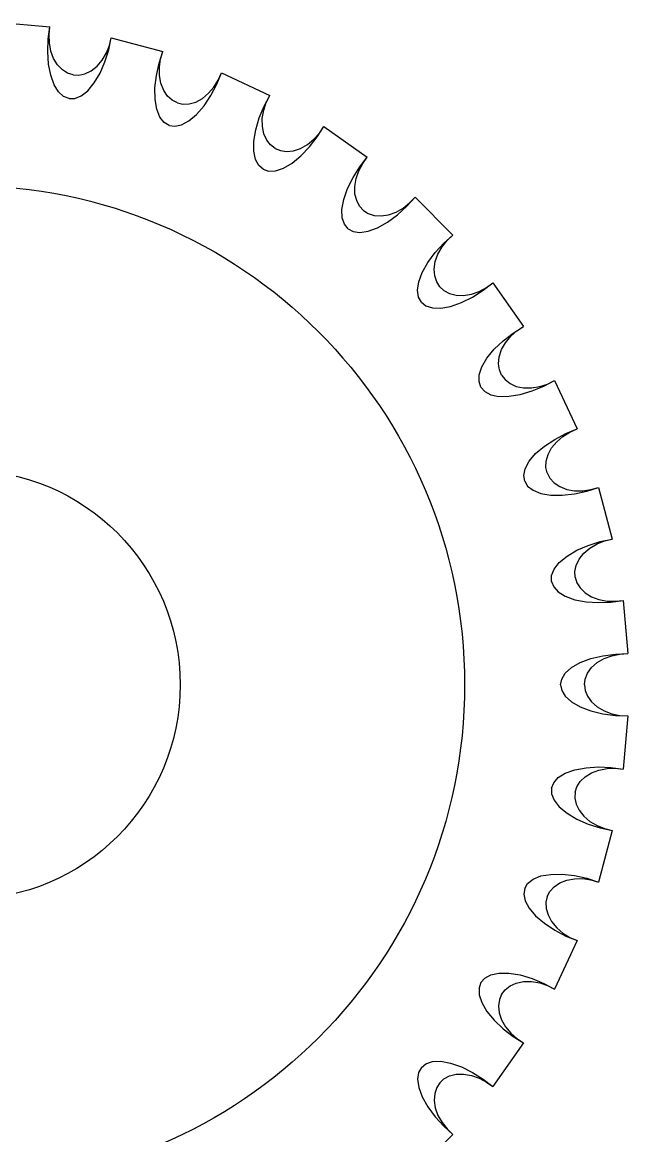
# Model space of a CAD drawing. Extents: x -1423 to 1501, y 0 to 128.
# Drawn here: x 10.24 to 16.55, y 82.3 to 93.9 of the extents above; entities that cross this region are included whole.
import ezdxf

# ---------------------------------------------------------------- set-up
doc = ezdxf.new("R2010")
doc.units = 0
doc.layers.add('LAYER1', color=7, linetype='CONTINUOUS')

msp = doc.modelspace()

# ---------------------------------------------------------------- linework, layer by layer
at = {"layer": 'LAYER1', "color": 18}
for p, q in [((9.975, 93.9), (10.528, 93.852)), ((9.975, 93.9), (10.528, 93.852)), ((9.975, 93.9), (10.528, 93.852)), ((9.975, 93.9), (10.528, 93.852)), ((11.168, 93.739), (11.705, 93.595)), ((11.168, 93.739), (11.705, 93.595)), ((11.168, 93.739), (11.705, 93.595)), ((11.168, 93.739), (11.705, 93.595)), ((12.315, 93.373), (12.819, 93.138)), ((12.315, 93.373), (12.819, 93.138)), ((12.315, 93.373), (12.819, 93.138)), ((12.315, 93.373), (12.819, 93.138)), ((13.381, 92.813), (13.836, 92.495)), ((13.381, 92.813), (13.836, 92.495)), ((13.381, 92.813), (13.836, 92.495)), ((13.381, 92.813), (13.836, 92.495)), ((14.334, 92.077), (14.727, 91.684)), ((14.334, 92.077), (14.727, 91.684)), ((14.334, 92.077), (14.727, 91.684)), ((14.334, 92.077), (14.727, 91.684)), ((15.145, 91.186), (15.463, 90.731)), ((15.145, 91.186), (15.463, 90.731)), ((15.145, 91.186), (15.463, 90.731)), ((15.145, 91.186), (15.463, 90.731)), ((15.788, 90.169), (16.023, 89.665)), ((15.788, 90.169), (16.023, 89.665)), ((15.788, 90.169), (16.023, 89.665)), ((15.788, 90.169), (16.023, 89.665)), ((16.245, 89.055), (16.389, 88.518)), ((16.245, 89.055), (16.389, 88.518)), ((16.245, 89.055), (16.389, 88.518)), ((16.245, 89.055), (16.389, 88.518)), ((16.502, 87.878), (16.55, 87.325)), ((16.502, 87.878), (16.55, 87.325)), ((16.502, 87.878), (16.55, 87.325)), ((16.502, 87.878), (16.55, 87.325)), ((16.55, 86.675), (16.502, 86.122)), ((16.55, 86.675), (16.502, 86.122)), ((16.55, 86.675), (16.502, 86.122)), ((16.55, 86.675), (16.502, 86.122)), ((16.389, 85.482), (16.245, 84.945)), ((16.389, 85.482), (16.245, 84.945)), ((16.389, 85.482), (16.245, 84.945)), ((16.389, 85.482), (16.245, 84.945)), ((16.023, 84.335), (15.788, 83.831)), ((16.023, 84.335), (15.788, 83.831)), ((16.023, 84.335), (15.788, 83.831)), ((16.023, 84.335), (15.788, 83.831)), ((15.463, 83.269), (15.145, 82.814)), ((15.463, 83.269), (15.145, 82.814)), ((15.463, 83.269), (15.145, 82.814)), ((15.463, 83.269), (15.145, 82.814)), ((14.727, 82.316), (14.334, 81.923)), ((14.727, 82.316), (14.334, 81.923)), ((14.727, 82.316), (14.334, 81.923)), ((14.727, 82.316), (14.334, 81.923))]:
    msp.add_line(p, q, dxfattribs=at)
for points in [[(10.727, 93.106, 0), (10.67, 93.128, 0), (10.617, 93.175, 0), (10.571, 93.249, 0), (10.536, 93.348, 0), (10.514, 93.465, 0), (10.506, 93.594, 0), (10.511, 93.725, 0), (10.528, 93.852, 0)], [(10.727, 93.106, 0), (10.67, 93.128, 0), (10.617, 93.175, 0), (10.571, 93.249, 0), (10.536, 93.348, 0), (10.514, 93.465, 0), (10.506, 93.594, 0), (10.511, 93.725, 0), (10.528, 93.852, 0)], [(10.727, 93.106, 0), (10.67, 93.128, 0), (10.617, 93.175, 0), (10.571, 93.249, 0), (10.536, 93.348, 0), (10.514, 93.465, 0), (10.506, 93.594, 0), (10.511, 93.725, 0), (10.528, 93.852, 0)], [(10.727, 93.106, 0), (10.67, 93.128, 0), (10.617, 93.175, 0), (10.571, 93.249, 0), (10.536, 93.348, 0), (10.514, 93.465, 0), (10.506, 93.594, 0), (10.511, 93.725, 0), (10.528, 93.852, 0)], [(10.77, 93.352, 0), (10.713, 93.37, 0), (10.658, 93.404, 0), (10.608, 93.455, 0), (10.567, 93.522, 0), (10.538, 93.6, 0), (10.522, 93.685, 0), (10.519, 93.77, 0), (10.528, 93.852, 0)], [(10.77, 93.352, 0), (10.713, 93.37, 0), (10.658, 93.404, 0), (10.608, 93.455, 0), (10.567, 93.522, 0), (10.538, 93.6, 0), (10.522, 93.685, 0), (10.519, 93.77, 0), (10.528, 93.852, 0)], [(10.77, 93.352, 0), (10.713, 93.37, 0), (10.658, 93.404, 0), (10.608, 93.455, 0), (10.567, 93.522, 0), (10.538, 93.6, 0), (10.522, 93.685, 0), (10.519, 93.77, 0), (10.528, 93.852, 0)], [(10.77, 93.352, 0), (10.713, 93.37, 0), (10.658, 93.404, 0), (10.608, 93.455, 0), (10.567, 93.522, 0), (10.538, 93.6, 0), (10.522, 93.685, 0), (10.519, 93.77, 0), (10.528, 93.852, 0)], [(10.727, 93.106, 0), (10.787, 93.107, 0), (10.853, 93.133, 0), (10.922, 93.187, 0), (10.989, 93.268, 0), (11.05, 93.371, 0), (11.101, 93.489, 0), (11.141, 93.614, 0), (11.168, 93.739, 0)], [(10.727, 93.106, 0), (10.787, 93.107, 0), (10.853, 93.133, 0), (10.922, 93.187, 0), (10.989, 93.268, 0), (11.05, 93.371, 0), (11.101, 93.489, 0), (11.141, 93.614, 0), (11.168, 93.739, 0)], [(10.727, 93.106, 0), (10.787, 93.107, 0), (10.853, 93.133, 0), (10.922, 93.187, 0), (10.989, 93.268, 0), (11.05, 93.371, 0), (11.101, 93.489, 0), (11.141, 93.614, 0), (11.168, 93.739, 0)], [(10.727, 93.106, 0), (10.787, 93.107, 0), (10.853, 93.133, 0), (10.922, 93.187, 0), (10.989, 93.268, 0), (11.05, 93.371, 0), (11.101, 93.489, 0), (11.141, 93.614, 0), (11.168, 93.739, 0)], [(10.77, 93.352, 0), (10.83, 93.349, 0), (10.893, 93.362, 0), (10.958, 93.393, 0), (11.019, 93.442, 0), (11.073, 93.506, 0), (11.117, 93.58, 0), (11.149, 93.659, 0), (11.168, 93.739, 0)], [(10.77, 93.352, 0), (10.83, 93.349, 0), (10.893, 93.362, 0), (10.958, 93.393, 0), (11.019, 93.442, 0), (11.073, 93.506, 0), (11.117, 93.58, 0), (11.149, 93.659, 0), (11.168, 93.739, 0)], [(10.77, 93.352, 0), (10.83, 93.349, 0), (10.893, 93.362, 0), (10.958, 93.393, 0), (11.019, 93.442, 0), (11.073, 93.506, 0), (11.117, 93.58, 0), (11.149, 93.659, 0), (11.168, 93.739, 0)], [(10.77, 93.352, 0), (10.83, 93.349, 0), (10.893, 93.362, 0), (10.958, 93.393, 0), (11.019, 93.442, 0), (11.073, 93.506, 0), (11.117, 93.58, 0), (11.149, 93.659, 0), (11.168, 93.739, 0)], [(11.771, 92.826, 0), (11.719, 92.857, 0), (11.675, 92.913, 0), (11.642, 92.994, 0), (11.625, 93.097, 0), (11.623, 93.217, 0), (11.638, 93.345, 0), (11.666, 93.474, 0), (11.705, 93.595, 0)], [(11.771, 92.826, 0), (11.719, 92.857, 0), (11.675, 92.913, 0), (11.642, 92.994, 0), (11.625, 93.097, 0), (11.623, 93.217, 0), (11.638, 93.345, 0), (11.666, 93.474, 0), (11.705, 93.595, 0)], [(11.771, 92.826, 0), (11.719, 92.857, 0), (11.675, 92.913, 0), (11.642, 92.994, 0), (11.625, 93.097, 0), (11.623, 93.217, 0), (11.638, 93.345, 0), (11.666, 93.474, 0), (11.705, 93.595, 0)], [(11.771, 92.826, 0), (11.719, 92.857, 0), (11.675, 92.913, 0), (11.642, 92.994, 0), (11.625, 93.097, 0), (11.623, 93.217, 0), (11.638, 93.345, 0), (11.666, 93.474, 0), (11.705, 93.595, 0)], [(11.856, 93.061, 0), (11.803, 93.088, 0), (11.754, 93.132, 0), (11.714, 93.191, 0), (11.685, 93.264, 0), (11.67, 93.346, 0), (11.669, 93.432, 0), (11.682, 93.516, 0), (11.705, 93.595, 0)], [(11.856, 93.061, 0), (11.803, 93.088, 0), (11.754, 93.132, 0), (11.714, 93.191, 0), (11.685, 93.264, 0), (11.67, 93.346, 0), (11.669, 93.432, 0), (11.682, 93.516, 0), (11.705, 93.595, 0)], [(11.856, 93.061, 0), (11.803, 93.088, 0), (11.754, 93.132, 0), (11.714, 93.191, 0), (11.685, 93.264, 0), (11.67, 93.346, 0), (11.669, 93.432, 0), (11.682, 93.516, 0), (11.705, 93.595, 0)], [(11.856, 93.061, 0), (11.803, 93.088, 0), (11.754, 93.132, 0), (11.714, 93.191, 0), (11.685, 93.264, 0), (11.67, 93.346, 0), (11.669, 93.432, 0), (11.682, 93.516, 0), (11.705, 93.595, 0)], [(11.771, 92.826, 0), (11.83, 92.817, 0), (11.9, 92.831, 0), (11.977, 92.873, 0), (12.057, 92.94, 0), (12.135, 93.031, 0), (12.206, 93.139, 0), (12.267, 93.255, 0), (12.315, 93.373, 0)], [(11.771, 92.826, 0), (11.83, 92.817, 0), (11.9, 92.831, 0), (11.977, 92.873, 0), (12.057, 92.94, 0), (12.135, 93.031, 0), (12.206, 93.139, 0), (12.267, 93.255, 0), (12.315, 93.373, 0)], [(11.771, 92.826, 0), (11.83, 92.817, 0), (11.9, 92.831, 0), (11.977, 92.873, 0), (12.057, 92.94, 0), (12.135, 93.031, 0), (12.206, 93.139, 0), (12.267, 93.255, 0), (12.315, 93.373, 0)], [(11.771, 92.826, 0), (11.83, 92.817, 0), (11.9, 92.831, 0), (11.977, 92.873, 0), (12.057, 92.94, 0), (12.135, 93.031, 0), (12.206, 93.139, 0), (12.267, 93.255, 0), (12.315, 93.373, 0)], [(11.856, 93.061, 0), (11.914, 93.048, 0), (11.979, 93.05, 0), (12.048, 93.069, 0), (12.117, 93.106, 0), (12.181, 93.16, 0), (12.237, 93.225, 0), (12.282, 93.298, 0), (12.315, 93.373, 0)], [(11.856, 93.061, 0), (11.914, 93.048, 0), (11.979, 93.05, 0), (12.048, 93.069, 0), (12.117, 93.106, 0), (12.181, 93.16, 0), (12.237, 93.225, 0), (12.282, 93.298, 0), (12.315, 93.373, 0)], [(11.856, 93.061, 0), (11.914, 93.048, 0), (11.979, 93.05, 0), (12.048, 93.069, 0), (12.117, 93.106, 0), (12.181, 93.16, 0), (12.237, 93.225, 0), (12.282, 93.298, 0), (12.315, 93.373, 0)], [(11.856, 93.061, 0), (11.914, 93.048, 0), (11.979, 93.05, 0), (12.048, 93.069, 0), (12.117, 93.106, 0), (12.181, 93.16, 0), (12.237, 93.225, 0), (12.282, 93.298, 0), (12.315, 93.373, 0)], [(12.75, 92.369, 0), (12.705, 92.409, 0), (12.671, 92.472, 0), (12.653, 92.557, 0), (12.654, 92.662, 0), (12.673, 92.78, 0), (12.71, 92.904, 0), (12.76, 93.025, 0), (12.819, 93.138, 0)], [(12.75, 92.369, 0), (12.705, 92.409, 0), (12.671, 92.472, 0), (12.653, 92.557, 0), (12.654, 92.662, 0), (12.673, 92.78, 0), (12.71, 92.904, 0), (12.76, 93.025, 0), (12.819, 93.138, 0)], [(12.75, 92.369, 0), (12.705, 92.409, 0), (12.671, 92.472, 0), (12.653, 92.557, 0), (12.654, 92.662, 0), (12.673, 92.78, 0), (12.71, 92.904, 0), (12.76, 93.025, 0), (12.819, 93.138, 0)], [(12.75, 92.369, 0), (12.705, 92.409, 0), (12.671, 92.472, 0), (12.653, 92.557, 0), (12.654, 92.662, 0), (12.673, 92.78, 0), (12.71, 92.904, 0), (12.76, 93.025, 0), (12.819, 93.138, 0)], [(12.875, 92.586, 0), (12.828, 92.622, 0), (12.787, 92.673, 0), (12.758, 92.738, 0), (12.742, 92.815, 0), (12.741, 92.898, 0), (12.756, 92.983, 0), (12.782, 93.064, 0), (12.819, 93.138, 0)], [(12.875, 92.586, 0), (12.828, 92.622, 0), (12.787, 92.673, 0), (12.758, 92.738, 0), (12.742, 92.815, 0), (12.741, 92.898, 0), (12.756, 92.983, 0), (12.782, 93.064, 0), (12.819, 93.138, 0)], [(12.875, 92.586, 0), (12.828, 92.622, 0), (12.787, 92.673, 0), (12.758, 92.738, 0), (12.742, 92.815, 0), (12.741, 92.898, 0), (12.756, 92.983, 0), (12.782, 93.064, 0), (12.819, 93.138, 0)], [(12.875, 92.586, 0), (12.828, 92.622, 0), (12.787, 92.673, 0), (12.758, 92.738, 0), (12.742, 92.815, 0), (12.741, 92.898, 0), (12.756, 92.983, 0), (12.782, 93.064, 0), (12.819, 93.138, 0)], [(12.75, 92.369, 0), (12.807, 92.35, 0), (12.878, 92.352, 0), (12.961, 92.379, 0), (13.052, 92.432, 0), (13.144, 92.508, 0), (13.233, 92.601, 0), (13.313, 92.706, 0), (13.381, 92.813, 0)], [(12.75, 92.369, 0), (12.807, 92.35, 0), (12.878, 92.352, 0), (12.961, 92.379, 0), (13.052, 92.432, 0), (13.144, 92.508, 0), (13.233, 92.601, 0), (13.313, 92.706, 0), (13.381, 92.813, 0)], [(12.75, 92.369, 0), (12.807, 92.35, 0), (12.878, 92.352, 0), (12.961, 92.379, 0), (13.052, 92.432, 0), (13.144, 92.508, 0), (13.233, 92.601, 0), (13.313, 92.706, 0), (13.381, 92.813, 0)], [(12.75, 92.369, 0), (12.807, 92.35, 0), (12.878, 92.352, 0), (12.961, 92.379, 0), (13.052, 92.432, 0), (13.144, 92.508, 0), (13.233, 92.601, 0), (13.313, 92.706, 0), (13.381, 92.813, 0)], [(12.875, 92.586, 0), (12.93, 92.563, 0), (12.994, 92.553, 0), (13.066, 92.561, 0), (13.14, 92.585, 0), (13.212, 92.626, 0), (13.279, 92.681, 0), (13.336, 92.745, 0), (13.381, 92.813, 0)], [(12.875, 92.586, 0), (12.93, 92.563, 0), (12.994, 92.553, 0), (13.066, 92.561, 0), (13.14, 92.585, 0), (13.212, 92.626, 0), (13.279, 92.681, 0), (13.336, 92.745, 0), (13.381, 92.813, 0)], [(12.875, 92.586, 0), (12.93, 92.563, 0), (12.994, 92.553, 0), (13.066, 92.561, 0), (13.14, 92.585, 0), (13.212, 92.626, 0), (13.279, 92.681, 0), (13.336, 92.745, 0), (13.381, 92.813, 0)], [(12.875, 92.586, 0), (12.93, 92.563, 0), (12.994, 92.553, 0), (13.066, 92.561, 0), (13.14, 92.585, 0), (13.212, 92.626, 0), (13.279, 92.681, 0), (13.336, 92.745, 0), (13.381, 92.813, 0)], [(13.635, 91.749, 0), (13.598, 91.796, 0), (13.575, 91.864, 0), (13.572, 91.951, 0), (13.591, 92.054, 0), (13.631, 92.167, 0), (13.688, 92.283, 0), (13.759, 92.394, 0), (13.836, 92.495, 0)], [(13.635, 91.749, 0), (13.598, 91.796, 0), (13.575, 91.864, 0), (13.572, 91.951, 0), (13.591, 92.054, 0), (13.631, 92.167, 0), (13.688, 92.283, 0), (13.759, 92.394, 0), (13.836, 92.495, 0)], [(13.635, 91.749, 0), (13.598, 91.796, 0), (13.575, 91.864, 0), (13.572, 91.951, 0), (13.591, 92.054, 0), (13.631, 92.167, 0), (13.688, 92.283, 0), (13.759, 92.394, 0), (13.836, 92.495, 0)], [(13.635, 91.749, 0), (13.598, 91.796, 0), (13.575, 91.864, 0), (13.572, 91.951, 0), (13.591, 92.054, 0), (13.631, 92.167, 0), (13.688, 92.283, 0), (13.759, 92.394, 0), (13.836, 92.495, 0)], [(13.796, 91.941, 0), (13.756, 91.985, 0), (13.725, 92.042, 0), (13.707, 92.111, 0), (13.705, 92.19, 0), (13.719, 92.272, 0), (13.747, 92.353, 0), (13.788, 92.428, 0), (13.836, 92.495, 0)], [(13.796, 91.941, 0), (13.756, 91.985, 0), (13.725, 92.042, 0), (13.707, 92.111, 0), (13.705, 92.19, 0), (13.719, 92.272, 0), (13.747, 92.353, 0), (13.788, 92.428, 0), (13.836, 92.495, 0)], [(13.796, 91.941, 0), (13.756, 91.985, 0), (13.725, 92.042, 0), (13.707, 92.111, 0), (13.705, 92.19, 0), (13.719, 92.272, 0), (13.747, 92.353, 0), (13.788, 92.428, 0), (13.836, 92.495, 0)], [(13.796, 91.941, 0), (13.756, 91.985, 0), (13.725, 92.042, 0), (13.707, 92.111, 0), (13.705, 92.19, 0), (13.719, 92.272, 0), (13.747, 92.353, 0), (13.788, 92.428, 0), (13.836, 92.495, 0)], [(13.635, 91.749, 0), (13.688, 91.72, 0), (13.758, 91.71, 0), (13.845, 91.723, 0), (13.943, 91.759, 0), (14.047, 91.818, 0), (14.151, 91.894, 0), (14.248, 91.983, 0), (14.334, 92.077, 0)], [(13.635, 91.749, 0), (13.688, 91.72, 0), (13.758, 91.71, 0), (13.845, 91.723, 0), (13.943, 91.759, 0), (14.047, 91.818, 0), (14.151, 91.894, 0), (14.248, 91.983, 0), (14.334, 92.077, 0)], [(13.635, 91.749, 0), (13.688, 91.72, 0), (13.758, 91.71, 0), (13.845, 91.723, 0), (13.943, 91.759, 0), (14.047, 91.818, 0), (14.151, 91.894, 0), (14.248, 91.983, 0), (14.334, 92.077, 0)], [(13.635, 91.749, 0), (13.688, 91.72, 0), (13.758, 91.71, 0), (13.845, 91.723, 0), (13.943, 91.759, 0), (14.047, 91.818, 0), (14.151, 91.894, 0), (14.248, 91.983, 0), (14.334, 92.077, 0)], [(13.796, 91.941, 0), (13.846, 91.909, 0), (13.908, 91.888, 0), (13.979, 91.883, 0), (14.057, 91.894, 0), (14.135, 91.922, 0), (14.21, 91.965, 0), (14.277, 92.018, 0), (14.334, 92.077, 0)], [(13.796, 91.941, 0), (13.846, 91.909, 0), (13.908, 91.888, 0), (13.979, 91.883, 0), (14.057, 91.894, 0), (14.135, 91.922, 0), (14.21, 91.965, 0), (14.277, 92.018, 0), (14.334, 92.077, 0)], [(13.796, 91.941, 0), (13.846, 91.909, 0), (13.908, 91.888, 0), (13.979, 91.883, 0), (14.057, 91.894, 0), (14.135, 91.922, 0), (14.21, 91.965, 0), (14.277, 92.018, 0), (14.334, 92.077, 0)], [(13.796, 91.941, 0), (13.846, 91.909, 0), (13.908, 91.888, 0), (13.979, 91.883, 0), (14.057, 91.894, 0), (14.135, 91.922, 0), (14.21, 91.965, 0), (14.277, 92.018, 0), (14.334, 92.077, 0)], [(14.399, 90.985, 0), (14.37, 91.038, 0), (14.36, 91.108, 0), (14.373, 91.195, 0), (14.409, 91.293, 0), (14.468, 91.397, 0), (14.544, 91.501, 0), (14.633, 91.598, 0), (14.727, 91.684, 0)], [(14.399, 90.985, 0), (14.37, 91.038, 0), (14.36, 91.108, 0), (14.373, 91.195, 0), (14.409, 91.293, 0), (14.468, 91.397, 0), (14.544, 91.501, 0), (14.633, 91.598, 0), (14.727, 91.684, 0)], [(14.399, 90.985, 0), (14.37, 91.038, 0), (14.36, 91.108, 0), (14.373, 91.195, 0), (14.409, 91.293, 0), (14.468, 91.397, 0), (14.544, 91.501, 0), (14.633, 91.598, 0), (14.727, 91.684, 0)], [(14.399, 90.985, 0), (14.37, 91.038, 0), (14.36, 91.108, 0), (14.373, 91.195, 0), (14.409, 91.293, 0), (14.468, 91.397, 0), (14.544, 91.501, 0), (14.633, 91.598, 0), (14.727, 91.684, 0)], [(14.591, 91.146, 0), (14.559, 91.196, 0), (14.538, 91.258, 0), (14.533, 91.329, 0), (14.544, 91.407, 0), (14.572, 91.485, 0), (14.615, 91.56, 0), (14.668, 91.627, 0), (14.727, 91.684, 0)], [(14.591, 91.146, 0), (14.559, 91.196, 0), (14.538, 91.258, 0), (14.533, 91.329, 0), (14.544, 91.407, 0), (14.572, 91.485, 0), (14.615, 91.56, 0), (14.668, 91.627, 0), (14.727, 91.684, 0)], [(14.591, 91.146, 0), (14.559, 91.196, 0), (14.538, 91.258, 0), (14.533, 91.329, 0), (14.544, 91.407, 0), (14.572, 91.485, 0), (14.615, 91.56, 0), (14.668, 91.627, 0), (14.727, 91.684, 0)], [(14.591, 91.146, 0), (14.559, 91.196, 0), (14.538, 91.258, 0), (14.533, 91.329, 0), (14.544, 91.407, 0), (14.572, 91.485, 0), (14.615, 91.56, 0), (14.668, 91.627, 0), (14.727, 91.684, 0)], [(14.399, 90.985, 0), (14.446, 90.948, 0), (14.514, 90.925, 0), (14.601, 90.922, 0), (14.704, 90.941, 0), (14.817, 90.981, 0), (14.933, 91.038, 0), (15.044, 91.109, 0), (15.145, 91.186, 0)], [(14.399, 90.985, 0), (14.446, 90.948, 0), (14.514, 90.925, 0), (14.601, 90.922, 0), (14.704, 90.941, 0), (14.817, 90.981, 0), (14.933, 91.038, 0), (15.044, 91.109, 0), (15.145, 91.186, 0)], [(14.399, 90.985, 0), (14.446, 90.948, 0), (14.514, 90.925, 0), (14.601, 90.922, 0), (14.704, 90.941, 0), (14.817, 90.981, 0), (14.933, 91.038, 0), (15.044, 91.109, 0), (15.145, 91.186, 0)], [(14.399, 90.985, 0), (14.446, 90.948, 0), (14.514, 90.925, 0), (14.601, 90.922, 0), (14.704, 90.941, 0), (14.817, 90.981, 0), (14.933, 91.038, 0), (15.044, 91.109, 0), (15.145, 91.186, 0)], [(14.591, 91.146, 0), (14.635, 91.106, 0), (14.692, 91.075, 0), (14.761, 91.057, 0), (14.84, 91.055, 0), (14.922, 91.069, 0), (15.003, 91.097, 0), (15.078, 91.138, 0), (15.145, 91.186, 0)], [(14.591, 91.146, 0), (14.635, 91.106, 0), (14.692, 91.075, 0), (14.761, 91.057, 0), (14.84, 91.055, 0), (14.922, 91.069, 0), (15.003, 91.097, 0), (15.078, 91.138, 0), (15.145, 91.186, 0)], [(14.591, 91.146, 0), (14.635, 91.106, 0), (14.692, 91.075, 0), (14.761, 91.057, 0), (14.84, 91.055, 0), (14.922, 91.069, 0), (15.003, 91.097, 0), (15.078, 91.138, 0), (15.145, 91.186, 0)], [(14.591, 91.146, 0), (14.635, 91.106, 0), (14.692, 91.075, 0), (14.761, 91.057, 0), (14.84, 91.055, 0), (14.922, 91.069, 0), (15.003, 91.097, 0), (15.078, 91.138, 0), (15.145, 91.186, 0)], [(15.019, 90.1, 0), (15, 90.157, 0), (15.002, 90.228, 0), (15.029, 90.311, 0), (15.082, 90.402, 0), (15.158, 90.494, 0), (15.251, 90.583, 0), (15.356, 90.663, 0), (15.463, 90.731, 0)], [(15.019, 90.1, 0), (15, 90.157, 0), (15.002, 90.228, 0), (15.029, 90.311, 0), (15.082, 90.402, 0), (15.158, 90.494, 0), (15.251, 90.583, 0), (15.356, 90.663, 0), (15.463, 90.731, 0)], [(15.019, 90.1, 0), (15, 90.157, 0), (15.002, 90.228, 0), (15.029, 90.311, 0), (15.082, 90.402, 0), (15.158, 90.494, 0), (15.251, 90.583, 0), (15.356, 90.663, 0), (15.463, 90.731, 0)], [(15.019, 90.1, 0), (15, 90.157, 0), (15.002, 90.228, 0), (15.029, 90.311, 0), (15.082, 90.402, 0), (15.158, 90.494, 0), (15.251, 90.583, 0), (15.356, 90.663, 0), (15.463, 90.731, 0)], [(15.236, 90.225, 0), (15.213, 90.28, 0), (15.203, 90.344, 0), (15.211, 90.416, 0), (15.235, 90.49, 0), (15.276, 90.562, 0), (15.331, 90.629, 0), (15.395, 90.686, 0), (15.463, 90.731, 0)], [(15.236, 90.225, 0), (15.213, 90.28, 0), (15.203, 90.344, 0), (15.211, 90.416, 0), (15.235, 90.49, 0), (15.276, 90.562, 0), (15.331, 90.629, 0), (15.395, 90.686, 0), (15.463, 90.731, 0)], [(15.236, 90.225, 0), (15.213, 90.28, 0), (15.203, 90.344, 0), (15.211, 90.416, 0), (15.235, 90.49, 0), (15.276, 90.562, 0), (15.331, 90.629, 0), (15.395, 90.686, 0), (15.463, 90.731, 0)], [(15.236, 90.225, 0), (15.213, 90.28, 0), (15.203, 90.344, 0), (15.211, 90.416, 0), (15.235, 90.49, 0), (15.276, 90.562, 0), (15.331, 90.629, 0), (15.395, 90.686, 0), (15.463, 90.731, 0)], [(15.019, 90.1, 0), (15.059, 90.055, 0), (15.122, 90.021, 0), (15.207, 90.003, 0), (15.312, 90.004, 0), (15.43, 90.023, 0), (15.554, 90.06, 0), (15.675, 90.11, 0), (15.788, 90.169, 0)], [(15.019, 90.1, 0), (15.059, 90.055, 0), (15.122, 90.021, 0), (15.207, 90.003, 0), (15.312, 90.004, 0), (15.43, 90.023, 0), (15.554, 90.06, 0), (15.675, 90.11, 0), (15.788, 90.169, 0)], [(15.019, 90.1, 0), (15.059, 90.055, 0), (15.122, 90.021, 0), (15.207, 90.003, 0), (15.312, 90.004, 0), (15.43, 90.023, 0), (15.554, 90.06, 0), (15.675, 90.11, 0), (15.788, 90.169, 0)], [(15.019, 90.1, 0), (15.059, 90.055, 0), (15.122, 90.021, 0), (15.207, 90.003, 0), (15.312, 90.004, 0), (15.43, 90.023, 0), (15.554, 90.06, 0), (15.675, 90.11, 0), (15.788, 90.169, 0)], [(15.236, 90.225, 0), (15.272, 90.178, 0), (15.323, 90.137, 0), (15.388, 90.108, 0), (15.465, 90.092, 0), (15.548, 90.091, 0), (15.633, 90.106, 0), (15.714, 90.132, 0), (15.788, 90.169, 0)], [(15.236, 90.225, 0), (15.272, 90.178, 0), (15.323, 90.137, 0), (15.388, 90.108, 0), (15.465, 90.092, 0), (15.548, 90.091, 0), (15.633, 90.106, 0), (15.714, 90.132, 0), (15.788, 90.169, 0)], [(15.236, 90.225, 0), (15.272, 90.178, 0), (15.323, 90.137, 0), (15.388, 90.108, 0), (15.465, 90.092, 0), (15.548, 90.091, 0), (15.633, 90.106, 0), (15.714, 90.132, 0), (15.788, 90.169, 0)], [(15.236, 90.225, 0), (15.272, 90.178, 0), (15.323, 90.137, 0), (15.388, 90.108, 0), (15.465, 90.092, 0), (15.548, 90.091, 0), (15.633, 90.106, 0), (15.714, 90.132, 0), (15.788, 90.169, 0)], [(15.476, 89.121, 0), (15.467, 89.18, 0), (15.481, 89.25, 0), (15.523, 89.327, 0), (15.59, 89.407, 0), (15.681, 89.485, 0), (15.789, 89.556, 0), (15.905, 89.617, 0), (16.023, 89.665, 0)], [(15.476, 89.121, 0), (15.467, 89.18, 0), (15.481, 89.25, 0), (15.523, 89.327, 0), (15.59, 89.407, 0), (15.681, 89.485, 0), (15.789, 89.556, 0), (15.905, 89.617, 0), (16.023, 89.665, 0)], [(15.476, 89.121, 0), (15.467, 89.18, 0), (15.481, 89.25, 0), (15.523, 89.327, 0), (15.59, 89.407, 0), (15.681, 89.485, 0), (15.789, 89.556, 0), (15.905, 89.617, 0), (16.023, 89.665, 0)], [(15.476, 89.121, 0), (15.467, 89.18, 0), (15.481, 89.25, 0), (15.523, 89.327, 0), (15.59, 89.407, 0), (15.681, 89.485, 0), (15.789, 89.556, 0), (15.905, 89.617, 0), (16.023, 89.665, 0)], [(15.711, 89.206, 0), (15.698, 89.264, 0), (15.7, 89.329, 0), (15.719, 89.398, 0), (15.756, 89.467, 0), (15.81, 89.531, 0), (15.875, 89.587, 0), (15.948, 89.632, 0), (16.023, 89.665, 0)], [(15.711, 89.206, 0), (15.698, 89.264, 0), (15.7, 89.329, 0), (15.719, 89.398, 0), (15.756, 89.467, 0), (15.81, 89.531, 0), (15.875, 89.587, 0), (15.948, 89.632, 0), (16.023, 89.665, 0)], [(15.711, 89.206, 0), (15.698, 89.264, 0), (15.7, 89.329, 0), (15.719, 89.398, 0), (15.756, 89.467, 0), (15.81, 89.531, 0), (15.875, 89.587, 0), (15.948, 89.632, 0), (16.023, 89.665, 0)], [(15.711, 89.206, 0), (15.698, 89.264, 0), (15.7, 89.329, 0), (15.719, 89.398, 0), (15.756, 89.467, 0), (15.81, 89.531, 0), (15.875, 89.587, 0), (15.948, 89.632, 0), (16.023, 89.665, 0)], [(15.711, 89.206, 0), (15.738, 89.153, 0), (15.782, 89.104, 0), (15.841, 89.064, 0), (15.914, 89.035, 0), (15.996, 89.02, 0), (16.082, 89.019, 0), (16.166, 89.032, 0), (16.245, 89.055, 0)], [(15.711, 89.206, 0), (15.738, 89.153, 0), (15.782, 89.104, 0), (15.841, 89.064, 0), (15.914, 89.035, 0), (15.996, 89.02, 0), (16.082, 89.019, 0), (16.166, 89.032, 0), (16.245, 89.055, 0)], [(15.711, 89.206, 0), (15.738, 89.153, 0), (15.782, 89.104, 0), (15.841, 89.064, 0), (15.914, 89.035, 0), (15.996, 89.02, 0), (16.082, 89.019, 0), (16.166, 89.032, 0), (16.245, 89.055, 0)], [(15.711, 89.206, 0), (15.738, 89.153, 0), (15.782, 89.104, 0), (15.841, 89.064, 0), (15.914, 89.035, 0), (15.996, 89.02, 0), (16.082, 89.019, 0), (16.166, 89.032, 0), (16.245, 89.055, 0)], [(15.476, 89.121, 0), (15.507, 89.069, 0), (15.563, 89.025, 0), (15.644, 88.992, 0), (15.747, 88.975, 0), (15.867, 88.973, 0), (15.995, 88.988, 0), (16.124, 89.016, 0), (16.245, 89.055, 0)], [(15.476, 89.121, 0), (15.507, 89.069, 0), (15.563, 89.025, 0), (15.644, 88.992, 0), (15.747, 88.975, 0), (15.867, 88.973, 0), (15.995, 88.988, 0), (16.124, 89.016, 0), (16.245, 89.055, 0)], [(15.476, 89.121, 0), (15.507, 89.069, 0), (15.563, 89.025, 0), (15.644, 88.992, 0), (15.747, 88.975, 0), (15.867, 88.973, 0), (15.995, 88.988, 0), (16.124, 89.016, 0), (16.245, 89.055, 0)], [(15.476, 89.121, 0), (15.507, 89.069, 0), (15.563, 89.025, 0), (15.644, 88.992, 0), (15.747, 88.975, 0), (15.867, 88.973, 0), (15.995, 88.988, 0), (16.124, 89.016, 0), (16.245, 89.055, 0)], [(15.756, 88.077, 0), (15.757, 88.137, 0), (15.783, 88.203, 0), (15.837, 88.272, 0), (15.918, 88.339, 0), (16.021, 88.4, 0), (16.139, 88.451, 0), (16.264, 88.491, 0), (16.389, 88.518, 0)], [(15.756, 88.077, 0), (15.757, 88.137, 0), (15.783, 88.203, 0), (15.837, 88.272, 0), (15.918, 88.339, 0), (16.021, 88.4, 0), (16.139, 88.451, 0), (16.264, 88.491, 0), (16.389, 88.518, 0)], [(15.756, 88.077, 0), (15.757, 88.137, 0), (15.783, 88.203, 0), (15.837, 88.272, 0), (15.918, 88.339, 0), (16.021, 88.4, 0), (16.139, 88.451, 0), (16.264, 88.491, 0), (16.389, 88.518, 0)], [(15.756, 88.077, 0), (15.757, 88.137, 0), (15.783, 88.203, 0), (15.837, 88.272, 0), (15.918, 88.339, 0), (16.021, 88.4, 0), (16.139, 88.451, 0), (16.264, 88.491, 0), (16.389, 88.518, 0)], [(16.002, 88.12, 0), (15.999, 88.18, 0), (16.012, 88.243, 0), (16.043, 88.308, 0), (16.092, 88.369, 0), (16.156, 88.423, 0), (16.23, 88.467, 0), (16.309, 88.499, 0), (16.389, 88.518, 0)], [(16.002, 88.12, 0), (15.999, 88.18, 0), (16.012, 88.243, 0), (16.043, 88.308, 0), (16.092, 88.369, 0), (16.156, 88.423, 0), (16.23, 88.467, 0), (16.309, 88.499, 0), (16.389, 88.518, 0)], [(16.002, 88.12, 0), (15.999, 88.18, 0), (16.012, 88.243, 0), (16.043, 88.308, 0), (16.092, 88.369, 0), (16.156, 88.423, 0), (16.23, 88.467, 0), (16.309, 88.499, 0), (16.389, 88.518, 0)], [(16.002, 88.12, 0), (15.999, 88.18, 0), (16.012, 88.243, 0), (16.043, 88.308, 0), (16.092, 88.369, 0), (16.156, 88.423, 0), (16.23, 88.467, 0), (16.309, 88.499, 0), (16.389, 88.518, 0)], [(15.756, 88.077, 0), (15.778, 88.02, 0), (15.825, 87.967, 0), (15.899, 87.921, 0), (15.998, 87.886, 0), (16.115, 87.864, 0), (16.244, 87.856, 0), (16.375, 87.861, 0), (16.502, 87.878, 0)], [(15.756, 88.077, 0), (15.778, 88.02, 0), (15.825, 87.967, 0), (15.899, 87.921, 0), (15.998, 87.886, 0), (16.115, 87.864, 0), (16.244, 87.856, 0), (16.375, 87.861, 0), (16.502, 87.878, 0)], [(15.756, 88.077, 0), (15.778, 88.02, 0), (15.825, 87.967, 0), (15.899, 87.921, 0), (15.998, 87.886, 0), (16.115, 87.864, 0), (16.244, 87.856, 0), (16.375, 87.861, 0), (16.502, 87.878, 0)], [(15.756, 88.077, 0), (15.778, 88.02, 0), (15.825, 87.967, 0), (15.899, 87.921, 0), (15.998, 87.886, 0), (16.115, 87.864, 0), (16.244, 87.856, 0), (16.375, 87.861, 0), (16.502, 87.878, 0)], [(16.002, 88.12, 0), (16.02, 88.063, 0), (16.054, 88.008, 0), (16.105, 87.958, 0), (16.172, 87.917, 0), (16.25, 87.888, 0), (16.335, 87.872, 0), (16.42, 87.869, 0), (16.502, 87.878, 0)], [(16.002, 88.12, 0), (16.02, 88.063, 0), (16.054, 88.008, 0), (16.105, 87.958, 0), (16.172, 87.917, 0), (16.25, 87.888, 0), (16.335, 87.872, 0), (16.42, 87.869, 0), (16.502, 87.878, 0)], [(16.002, 88.12, 0), (16.02, 88.063, 0), (16.054, 88.008, 0), (16.105, 87.958, 0), (16.172, 87.917, 0), (16.25, 87.888, 0), (16.335, 87.872, 0), (16.42, 87.869, 0), (16.502, 87.878, 0)], [(16.002, 88.12, 0), (16.02, 88.063, 0), (16.054, 88.008, 0), (16.105, 87.958, 0), (16.172, 87.917, 0), (16.25, 87.888, 0), (16.335, 87.872, 0), (16.42, 87.869, 0), (16.502, 87.878, 0)], [(15.85, 87, 0), (15.862, 87.059, 0), (15.899, 87.12, 0), (15.964, 87.178, 0), (16.055, 87.23, 0), (16.167, 87.272, 0), (16.292, 87.302, 0), (16.423, 87.32, 0), (16.55, 87.325, 0)], [(15.85, 87, 0), (15.862, 87.059, 0), (15.899, 87.12, 0), (15.964, 87.178, 0), (16.055, 87.23, 0), (16.167, 87.272, 0), (16.292, 87.302, 0), (16.423, 87.32, 0), (16.55, 87.325, 0)], [(15.85, 87, 0), (15.862, 87.059, 0), (15.899, 87.12, 0), (15.964, 87.178, 0), (16.055, 87.23, 0), (16.167, 87.272, 0), (16.292, 87.302, 0), (16.423, 87.32, 0), (16.55, 87.325, 0)], [(15.85, 87, 0), (15.862, 87.059, 0), (15.899, 87.12, 0), (15.964, 87.178, 0), (16.055, 87.23, 0), (16.167, 87.272, 0), (16.292, 87.302, 0), (16.423, 87.32, 0), (16.55, 87.325, 0)], [(16.1, 87, 0), (16.108, 87.059, 0), (16.132, 87.12, 0), (16.173, 87.178, 0), (16.232, 87.23, 0), (16.304, 87.272, 0), (16.384, 87.302, 0), (16.468, 87.32, 0), (16.55, 87.325, 0)], [(16.1, 87, 0), (16.108, 87.059, 0), (16.132, 87.12, 0), (16.173, 87.178, 0), (16.232, 87.23, 0), (16.304, 87.272, 0), (16.384, 87.302, 0), (16.468, 87.32, 0), (16.55, 87.325, 0)], [(16.1, 87, 0), (16.108, 87.059, 0), (16.132, 87.12, 0), (16.173, 87.178, 0), (16.232, 87.23, 0), (16.304, 87.272, 0), (16.384, 87.302, 0), (16.468, 87.32, 0), (16.55, 87.325, 0)], [(16.1, 87, 0), (16.108, 87.059, 0), (16.132, 87.12, 0), (16.173, 87.178, 0), (16.232, 87.23, 0), (16.304, 87.272, 0), (16.384, 87.302, 0), (16.468, 87.32, 0), (16.55, 87.325, 0)], [(15.85, 87, 0), (15.862, 86.941, 0), (15.899, 86.88, 0), (15.964, 86.822, 0), (16.055, 86.77, 0), (16.167, 86.728, 0), (16.292, 86.698, 0), (16.423, 86.68, 0), (16.55, 86.675, 0)], [(15.85, 87, 0), (15.862, 86.941, 0), (15.899, 86.88, 0), (15.964, 86.822, 0), (16.055, 86.77, 0), (16.167, 86.728, 0), (16.292, 86.698, 0), (16.423, 86.68, 0), (16.55, 86.675, 0)], [(15.85, 87, 0), (15.862, 86.941, 0), (15.899, 86.88, 0), (15.964, 86.822, 0), (16.055, 86.77, 0), (16.167, 86.728, 0), (16.292, 86.698, 0), (16.423, 86.68, 0), (16.55, 86.675, 0)], [(15.85, 87, 0), (15.862, 86.941, 0), (15.899, 86.88, 0), (15.964, 86.822, 0), (16.055, 86.77, 0), (16.167, 86.728, 0), (16.292, 86.698, 0), (16.423, 86.68, 0), (16.55, 86.675, 0)], [(16.1, 87, 0), (16.108, 86.941, 0), (16.132, 86.88, 0), (16.173, 86.822, 0), (16.232, 86.77, 0), (16.304, 86.728, 0), (16.384, 86.698, 0), (16.468, 86.68, 0), (16.55, 86.675, 0)], [(16.1, 87, 0), (16.108, 86.941, 0), (16.132, 86.88, 0), (16.173, 86.822, 0), (16.232, 86.77, 0), (16.304, 86.728, 0), (16.384, 86.698, 0), (16.468, 86.68, 0), (16.55, 86.675, 0)], [(16.1, 87, 0), (16.108, 86.941, 0), (16.132, 86.88, 0), (16.173, 86.822, 0), (16.232, 86.77, 0), (16.304, 86.728, 0), (16.384, 86.698, 0), (16.468, 86.68, 0), (16.55, 86.675, 0)], [(16.1, 87, 0), (16.108, 86.941, 0), (16.132, 86.88, 0), (16.173, 86.822, 0), (16.232, 86.77, 0), (16.304, 86.728, 0), (16.384, 86.698, 0), (16.468, 86.68, 0), (16.55, 86.675, 0)], [(15.756, 85.923, 0), (15.778, 85.98, 0), (15.825, 86.033, 0), (15.899, 86.079, 0), (15.998, 86.114, 0), (16.115, 86.136, 0), (16.244, 86.144, 0), (16.375, 86.139, 0), (16.502, 86.122, 0)], [(15.756, 85.923, 0), (15.778, 85.98, 0), (15.825, 86.033, 0), (15.899, 86.079, 0), (15.998, 86.114, 0), (16.115, 86.136, 0), (16.244, 86.144, 0), (16.375, 86.139, 0), (16.502, 86.122, 0)], [(15.756, 85.923, 0), (15.778, 85.98, 0), (15.825, 86.033, 0), (15.899, 86.079, 0), (15.998, 86.114, 0), (16.115, 86.136, 0), (16.244, 86.144, 0), (16.375, 86.139, 0), (16.502, 86.122, 0)], [(15.756, 85.923, 0), (15.778, 85.98, 0), (15.825, 86.033, 0), (15.899, 86.079, 0), (15.998, 86.114, 0), (16.115, 86.136, 0), (16.244, 86.144, 0), (16.375, 86.139, 0), (16.502, 86.122, 0)], [(16.002, 85.88, 0), (16.02, 85.937, 0), (16.054, 85.992, 0), (16.105, 86.042, 0), (16.172, 86.083, 0), (16.25, 86.112, 0), (16.335, 86.128, 0), (16.42, 86.131, 0), (16.502, 86.122, 0)], [(16.002, 85.88, 0), (16.02, 85.937, 0), (16.054, 85.992, 0), (16.105, 86.042, 0), (16.172, 86.083, 0), (16.25, 86.112, 0), (16.335, 86.128, 0), (16.42, 86.131, 0), (16.502, 86.122, 0)], [(16.002, 85.88, 0), (16.02, 85.937, 0), (16.054, 85.992, 0), (16.105, 86.042, 0), (16.172, 86.083, 0), (16.25, 86.112, 0), (16.335, 86.128, 0), (16.42, 86.131, 0), (16.502, 86.122, 0)], [(16.002, 85.88, 0), (16.02, 85.937, 0), (16.054, 85.992, 0), (16.105, 86.042, 0), (16.172, 86.083, 0), (16.25, 86.112, 0), (16.335, 86.128, 0), (16.42, 86.131, 0), (16.502, 86.122, 0)], [(15.756, 85.923, 0), (15.757, 85.863, 0), (15.783, 85.797, 0), (15.837, 85.728, 0), (15.918, 85.661, 0), (16.021, 85.6, 0), (16.139, 85.549, 0), (16.264, 85.509, 0), (16.389, 85.482, 0)], [(15.756, 85.923, 0), (15.757, 85.863, 0), (15.783, 85.797, 0), (15.837, 85.728, 0), (15.918, 85.661, 0), (16.021, 85.6, 0), (16.139, 85.549, 0), (16.264, 85.509, 0), (16.389, 85.482, 0)], [(15.756, 85.923, 0), (15.757, 85.863, 0), (15.783, 85.797, 0), (15.837, 85.728, 0), (15.918, 85.661, 0), (16.021, 85.6, 0), (16.139, 85.549, 0), (16.264, 85.509, 0), (16.389, 85.482, 0)], [(15.756, 85.923, 0), (15.757, 85.863, 0), (15.783, 85.797, 0), (15.837, 85.728, 0), (15.918, 85.661, 0), (16.021, 85.6, 0), (16.139, 85.549, 0), (16.264, 85.509, 0), (16.389, 85.482, 0)], [(16.002, 85.88, 0), (15.999, 85.82, 0), (16.012, 85.757, 0), (16.043, 85.692, 0), (16.092, 85.631, 0), (16.156, 85.577, 0), (16.23, 85.533, 0), (16.309, 85.501, 0), (16.389, 85.482, 0)], [(16.002, 85.88, 0), (15.999, 85.82, 0), (16.012, 85.757, 0), (16.043, 85.692, 0), (16.092, 85.631, 0), (16.156, 85.577, 0), (16.23, 85.533, 0), (16.309, 85.501, 0), (16.389, 85.482, 0)], [(16.002, 85.88, 0), (15.999, 85.82, 0), (16.012, 85.757, 0), (16.043, 85.692, 0), (16.092, 85.631, 0), (16.156, 85.577, 0), (16.23, 85.533, 0), (16.309, 85.501, 0), (16.389, 85.482, 0)], [(16.002, 85.88, 0), (15.999, 85.82, 0), (16.012, 85.757, 0), (16.043, 85.692, 0), (16.092, 85.631, 0), (16.156, 85.577, 0), (16.23, 85.533, 0), (16.309, 85.501, 0), (16.389, 85.482, 0)], [(15.476, 84.879, 0), (15.507, 84.931, 0), (15.563, 84.975, 0), (15.644, 85.008, 0), (15.747, 85.025, 0), (15.867, 85.027, 0), (15.995, 85.012, 0), (16.124, 84.984, 0), (16.245, 84.945, 0)], [(15.476, 84.879, 0), (15.507, 84.931, 0), (15.563, 84.975, 0), (15.644, 85.008, 0), (15.747, 85.025, 0), (15.867, 85.027, 0), (15.995, 85.012, 0), (16.124, 84.984, 0), (16.245, 84.945, 0)], [(15.476, 84.879, 0), (15.507, 84.931, 0), (15.563, 84.975, 0), (15.644, 85.008, 0), (15.747, 85.025, 0), (15.867, 85.027, 0), (15.995, 85.012, 0), (16.124, 84.984, 0), (16.245, 84.945, 0)], [(15.476, 84.879, 0), (15.507, 84.931, 0), (15.563, 84.975, 0), (15.644, 85.008, 0), (15.747, 85.025, 0), (15.867, 85.027, 0), (15.995, 85.012, 0), (16.124, 84.984, 0), (16.245, 84.945, 0)], [(15.711, 84.794, 0), (15.738, 84.847, 0), (15.782, 84.896, 0), (15.841, 84.936, 0), (15.914, 84.965, 0), (15.996, 84.98, 0), (16.082, 84.981, 0), (16.166, 84.968, 0), (16.245, 84.945, 0)], [(15.711, 84.794, 0), (15.738, 84.847, 0), (15.782, 84.896, 0), (15.841, 84.936, 0), (15.914, 84.965, 0), (15.996, 84.98, 0), (16.082, 84.981, 0), (16.166, 84.968, 0), (16.245, 84.945, 0)], [(15.711, 84.794, 0), (15.738, 84.847, 0), (15.782, 84.896, 0), (15.841, 84.936, 0), (15.914, 84.965, 0), (15.996, 84.98, 0), (16.082, 84.981, 0), (16.166, 84.968, 0), (16.245, 84.945, 0)], [(15.711, 84.794, 0), (15.738, 84.847, 0), (15.782, 84.896, 0), (15.841, 84.936, 0), (15.914, 84.965, 0), (15.996, 84.98, 0), (16.082, 84.981, 0), (16.166, 84.968, 0), (16.245, 84.945, 0)], [(15.476, 84.879, 0), (15.467, 84.82, 0), (15.481, 84.75, 0), (15.523, 84.673, 0), (15.59, 84.593, 0), (15.681, 84.515, 0), (15.789, 84.444, 0), (15.905, 84.383, 0), (16.023, 84.335, 0)], [(15.476, 84.879, 0), (15.467, 84.82, 0), (15.481, 84.75, 0), (15.523, 84.673, 0), (15.59, 84.593, 0), (15.681, 84.515, 0), (15.789, 84.444, 0), (15.905, 84.383, 0), (16.023, 84.335, 0)], [(15.476, 84.879, 0), (15.467, 84.82, 0), (15.481, 84.75, 0), (15.523, 84.673, 0), (15.59, 84.593, 0), (15.681, 84.515, 0), (15.789, 84.444, 0), (15.905, 84.383, 0), (16.023, 84.335, 0)], [(15.476, 84.879, 0), (15.467, 84.82, 0), (15.481, 84.75, 0), (15.523, 84.673, 0), (15.59, 84.593, 0), (15.681, 84.515, 0), (15.789, 84.444, 0), (15.905, 84.383, 0), (16.023, 84.335, 0)], [(15.711, 84.794, 0), (15.698, 84.736, 0), (15.7, 84.671, 0), (15.719, 84.602, 0), (15.756, 84.533, 0), (15.81, 84.469, 0), (15.875, 84.413, 0), (15.948, 84.368, 0), (16.023, 84.335, 0)], [(15.711, 84.794, 0), (15.698, 84.736, 0), (15.7, 84.671, 0), (15.719, 84.602, 0), (15.756, 84.533, 0), (15.81, 84.469, 0), (15.875, 84.413, 0), (15.948, 84.368, 0), (16.023, 84.335, 0)], [(15.711, 84.794, 0), (15.698, 84.736, 0), (15.7, 84.671, 0), (15.719, 84.602, 0), (15.756, 84.533, 0), (15.81, 84.469, 0), (15.875, 84.413, 0), (15.948, 84.368, 0), (16.023, 84.335, 0)], [(15.711, 84.794, 0), (15.698, 84.736, 0), (15.7, 84.671, 0), (15.719, 84.602, 0), (15.756, 84.533, 0), (15.81, 84.469, 0), (15.875, 84.413, 0), (15.948, 84.368, 0), (16.023, 84.335, 0)], [(15.019, 83.9, 0), (15.059, 83.945, 0), (15.122, 83.979, 0), (15.207, 83.997, 0), (15.312, 83.996, 0), (15.43, 83.977, 0), (15.554, 83.94, 0), (15.675, 83.89, 0), (15.788, 83.831, 0)], [(15.019, 83.9, 0), (15.059, 83.945, 0), (15.122, 83.979, 0), (15.207, 83.997, 0), (15.312, 83.996, 0), (15.43, 83.977, 0), (15.554, 83.94, 0), (15.675, 83.89, 0), (15.788, 83.831, 0)], [(15.019, 83.9, 0), (15.059, 83.945, 0), (15.122, 83.979, 0), (15.207, 83.997, 0), (15.312, 83.996, 0), (15.43, 83.977, 0), (15.554, 83.94, 0), (15.675, 83.89, 0), (15.788, 83.831, 0)], [(15.019, 83.9, 0), (15.059, 83.945, 0), (15.122, 83.979, 0), (15.207, 83.997, 0), (15.312, 83.996, 0), (15.43, 83.977, 0), (15.554, 83.94, 0), (15.675, 83.89, 0), (15.788, 83.831, 0)], [(15.019, 83.9, 0), (15, 83.843, 0), (15.002, 83.772, 0), (15.029, 83.689, 0), (15.082, 83.598, 0), (15.158, 83.506, 0), (15.251, 83.417, 0), (15.356, 83.337, 0), (15.463, 83.269, 0)], [(15.019, 83.9, 0), (15, 83.843, 0), (15.002, 83.772, 0), (15.029, 83.689, 0), (15.082, 83.598, 0), (15.158, 83.506, 0), (15.251, 83.417, 0), (15.356, 83.337, 0), (15.463, 83.269, 0)], [(15.019, 83.9, 0), (15, 83.843, 0), (15.002, 83.772, 0), (15.029, 83.689, 0), (15.082, 83.598, 0), (15.158, 83.506, 0), (15.251, 83.417, 0), (15.356, 83.337, 0), (15.463, 83.269, 0)], [(15.019, 83.9, 0), (15, 83.843, 0), (15.002, 83.772, 0), (15.029, 83.689, 0), (15.082, 83.598, 0), (15.158, 83.506, 0), (15.251, 83.417, 0), (15.356, 83.337, 0), (15.463, 83.269, 0)], [(15.236, 83.775, 0), (15.272, 83.822, 0), (15.323, 83.863, 0), (15.388, 83.892, 0), (15.465, 83.908, 0), (15.548, 83.909, 0), (15.633, 83.894, 0), (15.714, 83.868, 0), (15.788, 83.831, 0)], [(15.236, 83.775, 0), (15.272, 83.822, 0), (15.323, 83.863, 0), (15.388, 83.892, 0), (15.465, 83.908, 0), (15.548, 83.909, 0), (15.633, 83.894, 0), (15.714, 83.868, 0), (15.788, 83.831, 0)], [(15.236, 83.775, 0), (15.272, 83.822, 0), (15.323, 83.863, 0), (15.388, 83.892, 0), (15.465, 83.908, 0), (15.548, 83.909, 0), (15.633, 83.894, 0), (15.714, 83.868, 0), (15.788, 83.831, 0)], [(15.236, 83.775, 0), (15.272, 83.822, 0), (15.323, 83.863, 0), (15.388, 83.892, 0), (15.465, 83.908, 0), (15.548, 83.909, 0), (15.633, 83.894, 0), (15.714, 83.868, 0), (15.788, 83.831, 0)], [(15.236, 83.775, 0), (15.213, 83.72, 0), (15.203, 83.656, 0), (15.211, 83.584, 0), (15.235, 83.51, 0), (15.276, 83.438, 0), (15.331, 83.371, 0), (15.395, 83.314, 0), (15.463, 83.269, 0)], [(15.236, 83.775, 0), (15.213, 83.72, 0), (15.203, 83.656, 0), (15.211, 83.584, 0), (15.235, 83.51, 0), (15.276, 83.438, 0), (15.331, 83.371, 0), (15.395, 83.314, 0), (15.463, 83.269, 0)], [(15.236, 83.775, 0), (15.213, 83.72, 0), (15.203, 83.656, 0), (15.211, 83.584, 0), (15.235, 83.51, 0), (15.276, 83.438, 0), (15.331, 83.371, 0), (15.395, 83.314, 0), (15.463, 83.269, 0)], [(15.236, 83.775, 0), (15.213, 83.72, 0), (15.203, 83.656, 0), (15.211, 83.584, 0), (15.235, 83.51, 0), (15.276, 83.438, 0), (15.331, 83.371, 0), (15.395, 83.314, 0), (15.463, 83.269, 0)], [(14.399, 83.015, 0), (14.446, 83.052, 0), (14.514, 83.075, 0), (14.601, 83.078, 0), (14.704, 83.059, 0), (14.817, 83.019, 0), (14.933, 82.962, 0), (15.044, 82.891, 0), (15.145, 82.814, 0)], [(14.399, 83.015, 0), (14.446, 83.052, 0), (14.514, 83.075, 0), (14.601, 83.078, 0), (14.704, 83.059, 0), (14.817, 83.019, 0), (14.933, 82.962, 0), (15.044, 82.891, 0), (15.145, 82.814, 0)], [(14.399, 83.015, 0), (14.446, 83.052, 0), (14.514, 83.075, 0), (14.601, 83.078, 0), (14.704, 83.059, 0), (14.817, 83.019, 0), (14.933, 82.962, 0), (15.044, 82.891, 0), (15.145, 82.814, 0)], [(14.399, 83.015, 0), (14.446, 83.052, 0), (14.514, 83.075, 0), (14.601, 83.078, 0), (14.704, 83.059, 0), (14.817, 83.019, 0), (14.933, 82.962, 0), (15.044, 82.891, 0), (15.145, 82.814, 0)], [(14.399, 83.015, 0), (14.37, 82.962, 0), (14.36, 82.892, 0), (14.373, 82.805, 0), (14.409, 82.707, 0), (14.468, 82.603, 0), (14.544, 82.499, 0), (14.633, 82.402, 0), (14.727, 82.316, 0)], [(14.399, 83.015, 0), (14.37, 82.962, 0), (14.36, 82.892, 0), (14.373, 82.805, 0), (14.409, 82.707, 0), (14.468, 82.603, 0), (14.544, 82.499, 0), (14.633, 82.402, 0), (14.727, 82.316, 0)], [(14.399, 83.015, 0), (14.37, 82.962, 0), (14.36, 82.892, 0), (14.373, 82.805, 0), (14.409, 82.707, 0), (14.468, 82.603, 0), (14.544, 82.499, 0), (14.633, 82.402, 0), (14.727, 82.316, 0)], [(14.399, 83.015, 0), (14.37, 82.962, 0), (14.36, 82.892, 0), (14.373, 82.805, 0), (14.409, 82.707, 0), (14.468, 82.603, 0), (14.544, 82.499, 0), (14.633, 82.402, 0), (14.727, 82.316, 0)], [(14.591, 82.854, 0), (14.635, 82.894, 0), (14.692, 82.925, 0), (14.761, 82.943, 0), (14.84, 82.945, 0), (14.922, 82.931, 0), (15.003, 82.903, 0), (15.078, 82.862, 0), (15.145, 82.814, 0)], [(14.591, 82.854, 0), (14.635, 82.894, 0), (14.692, 82.925, 0), (14.761, 82.943, 0), (14.84, 82.945, 0), (14.922, 82.931, 0), (15.003, 82.903, 0), (15.078, 82.862, 0), (15.145, 82.814, 0)], [(14.591, 82.854, 0), (14.635, 82.894, 0), (14.692, 82.925, 0), (14.761, 82.943, 0), (14.84, 82.945, 0), (14.922, 82.931, 0), (15.003, 82.903, 0), (15.078, 82.862, 0), (15.145, 82.814, 0)], [(14.591, 82.854, 0), (14.635, 82.894, 0), (14.692, 82.925, 0), (14.761, 82.943, 0), (14.84, 82.945, 0), (14.922, 82.931, 0), (15.003, 82.903, 0), (15.078, 82.862, 0), (15.145, 82.814, 0)], [(14.591, 82.854, 0), (14.559, 82.804, 0), (14.538, 82.742, 0), (14.533, 82.671, 0), (14.544, 82.593, 0), (14.572, 82.515, 0), (14.615, 82.44, 0), (14.668, 82.373, 0), (14.727, 82.316, 0)], [(14.591, 82.854, 0), (14.559, 82.804, 0), (14.538, 82.742, 0), (14.533, 82.671, 0), (14.544, 82.593, 0), (14.572, 82.515, 0), (14.615, 82.44, 0), (14.668, 82.373, 0), (14.727, 82.316, 0)], [(14.591, 82.854, 0), (14.559, 82.804, 0), (14.538, 82.742, 0), (14.533, 82.671, 0), (14.544, 82.593, 0), (14.572, 82.515, 0), (14.615, 82.44, 0), (14.668, 82.373, 0), (14.727, 82.316, 0)], [(14.591, 82.854, 0), (14.559, 82.804, 0), (14.538, 82.742, 0), (14.533, 82.671, 0), (14.544, 82.593, 0), (14.572, 82.515, 0), (14.615, 82.44, 0), (14.668, 82.373, 0), (14.727, 82.316, 0)]]:
    msp.add_polyline3d(points, dxfattribs=at)
msp.add_circle((9.65, 87), 5.2, dxfattribs=at)
msp.add_circle((9.65, 87), 5.2, dxfattribs=at)
at = {"layer": 'LAYER1', "color": 250}
msp.add_circle((9.65, 87), 2.236, dxfattribs=at)

doc.saveas('drawing.dxf')
